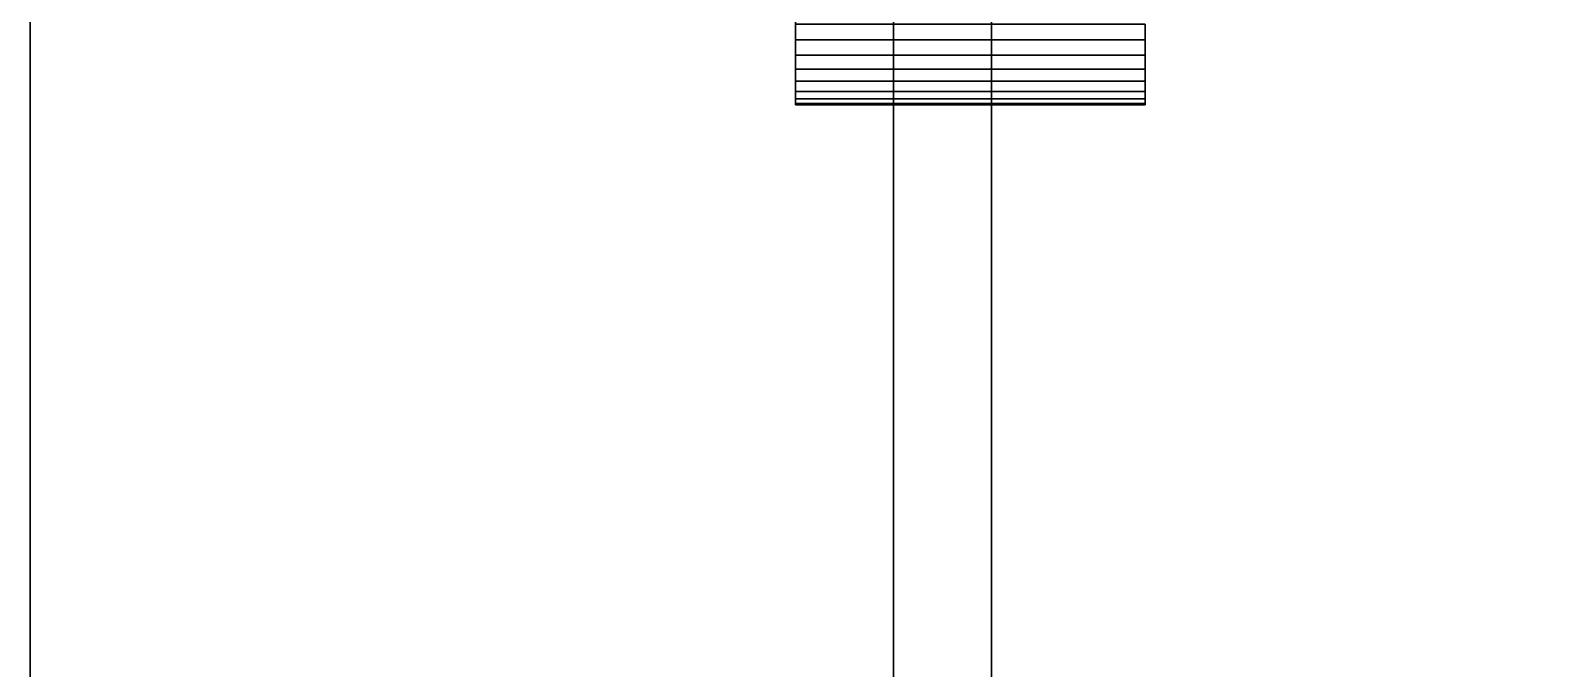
# Model space of a CAD drawing. Header units: metres. Extents: x 0 to 34.6, y -10.7 to 20.6.
# Drawn here: x 0 to 0.235, y 2.068 to 2.1674 of the extents above; entities that cross this region are included whole.
import ezdxf

# ---------------------------------------------------------------- set-up
doc = ezdxf.new("R2010")
doc.units = ezdxf.units.M
doc.header["$MEASUREMENT"] = 0
doc.layers.get('0').update_dxf_attribs({"linetype": 'CONTINUOUS'})
doc.layers.add('PYDXF', color=90, linetype='CONTINUOUS')

msp = doc.modelspace()

# ---------------------------------------------------------------- linework, layer by layer
for points in [[(0, 8.25), (0, 0.25), (0, 0.25), (0, 8.25)], [(0.13431, 2.19705, 2.5), (0.13431, 2.19705, 2.5), (0.13431, 0.65584, 2.5)], [(0.14954, 2.19705, 2.5), (0.13431, 2.19705, 2.5), (0.13431, 0.65584, 2.5), (0.14954, 0.65584, 2.5)], [(0.13431, 2.19705, 2.5), (0.14954, 2.19705, 2.5), (0.14954, 0.65584, 2.5), (0.13431, 0.65584, 2.5)], [(0.11907, 2.16348, 2.5), (0.11907, 2.1731, 2.5), (0.11907, 2.17991, 2.5)], [(0.11907, 2.16348, 2.5), (0.11907, 2.17991, 2.5), (0.11907, 2.1731, 2.5)], [(0.11907, 2.16348, 2.5), (0.11907, 2.1731, 2.5), (0.11907, 2.17991, 2.5)], [(0.11907, 2.16348, 2.5), (0.11907, 2.17991, 2.5), (0.11907, 2.1731, 2.5)], [(0.11907, 2.1731, 2.5), (0.11907, 2.16829, 2.5), (0.11907, 2.16348, 2.5)], [(0.11907, 2.16348, 2.5), (0.11907, 2.16829, 2.5), (0.11907, 2.1731, 2.5)], [(0.11907, 2.1731, 2.5), (0.11907, 2.16348, 2.5), (0.11907, 2.15668, 2.5)], [(0.11907, 2.1731, 2.5), (0.11907, 2.15668, 2.5), (0.11907, 2.16348, 2.5)], [(0.11907, 2.1731, 2.5), (0.11907, 2.16829, 2.5), (0.11907, 2.16348, 2.5)], [(0.11907, 2.16348, 2.5), (0.11907, 2.16829, 2.5), (0.11907, 2.1731, 2.5)], [(0.11907, 2.1731, 2.5), (0.11907, 2.16348, 2.5), (0.11907, 2.15668, 2.5)], [(0.11907, 2.1731, 2.5), (0.11907, 2.15668, 2.5), (0.11907, 2.16348, 2.5)], [(0.11907, 2.16829, 2.5), (0.11907, 2.16584, 2.5), (0.11907, 2.16348, 2.5)], [(0.11907, 2.16348, 2.5), (0.11907, 2.16584, 2.5), (0.11907, 2.16829, 2.5)], [(0.17345, 2.16584, 2.5), (0.17345, 2.16829, 2.5), (0.11907, 2.16829, 2.5), (0.11907, 2.16584, 2.5)], [(0.17345, 2.16829, 2.5), (0.17345, 2.16584, 2.5), (0.11907, 2.16584, 2.5), (0.11907, 2.16829, 2.5)], [(0.11907, 2.16829, 2.5), (0.11907, 2.16584, 2.5), (0.11907, 2.16348, 2.5)], [(0.11907, 2.16348, 2.5), (0.11907, 2.16584, 2.5), (0.11907, 2.16829, 2.5)], [(0.17345, 2.16584, 2.5), (0.17345, 2.16829, 2.5), (0.11907, 2.16829, 2.5), (0.11907, 2.16584, 2.5)], [(0.17345, 2.16829, 2.5), (0.17345, 2.16584, 2.5), (0.11907, 2.16584, 2.5), (0.11907, 2.16829, 2.5)], [(0.17345, 2.16829, 2.5), (0.17345, 2.16584, 2.5), (0.17345, 2.16348, 2.5)], [(0.17345, 2.16348, 2.5), (0.17345, 2.16584, 2.5), (0.17345, 2.16829, 2.5)], [(0.17345, 2.16829, 2.5), (0.17345, 2.16348, 2.5), (0.17345, 2.1594, 2.5)], [(0.17345, 2.1594, 2.5), (0.17345, 2.16348, 2.5), (0.17345, 2.16829, 2.5)], [(0.17345, 2.16829, 2.5), (0.17345, 2.1594, 2.5), (0.17345, 2.15572, 2.5)], [(0.17345, 2.15572, 2.5), (0.17345, 2.1594, 2.5), (0.17345, 2.16829, 2.5)], [(0.17345, 2.16829, 2.5), (0.17345, 2.15572, 2.5), (0.17345, 2.16829, 2.5)], [(0.17345, 2.16829, 2.5), (0.17345, 2.16584, 2.5), (0.17345, 2.16348, 2.5)], [(0.17345, 2.16348, 2.5), (0.17345, 2.16584, 2.5), (0.17345, 2.16829, 2.5)], [(0.17345, 2.16829, 2.5), (0.17345, 2.16348, 2.5), (0.17345, 2.1594, 2.5)], [(0.17345, 2.1594, 2.5), (0.17345, 2.16348, 2.5), (0.17345, 2.16829, 2.5)], [(0.17345, 2.16829, 2.5), (0.17345, 2.1594, 2.5), (0.17345, 2.15572, 2.5)], [(0.17345, 2.15572, 2.5), (0.17345, 2.1594, 2.5), (0.17345, 2.16829, 2.5)], [(0.17345, 2.16829, 2.5), (0.17345, 2.15572, 2.5), (0.17345, 2.16829, 2.5)], [(0.17345, 2.16584, 2.5), (0.17345, 2.16348, 2.5), (0.11907, 2.16348, 2.5), (0.11907, 2.16584, 2.5)], [(0.17345, 2.16348, 2.5), (0.17345, 2.16584, 2.5), (0.11907, 2.16584, 2.5), (0.11907, 2.16348, 2.5)], [(0.17345, 2.16584, 2.5), (0.17345, 2.16348, 2.5), (0.11907, 2.16348, 2.5), (0.11907, 2.16584, 2.5)], [(0.17345, 2.16348, 2.5), (0.17345, 2.16584, 2.5), (0.11907, 2.16584, 2.5), (0.11907, 2.16348, 2.5)], [(0.11907, 2.16348, 2.5), (0.11907, 2.16131, 2.5), (0.11907, 2.1594, 2.5)], [(0.11907, 2.1594, 2.5), (0.11907, 2.16131, 2.5), (0.11907, 2.16348, 2.5)], [(0.11907, 2.16348, 2.5), (0.11907, 2.1594, 2.5), (0.11907, 2.15668, 2.5)], [(0.11907, 2.15668, 2.5), (0.11907, 2.1594, 2.5), (0.11907, 2.16348, 2.5)], [(0.11907, 2.15668, 2.5), (0.11907, 2.15668, 2.5), (0.11907, 2.16348, 2.5)], [(0.17345, 2.16348, 2.5), (0.17345, 2.16131, 2.5), (0.11907, 2.16131, 2.5), (0.11907, 2.16348, 2.5)], [(0.17345, 2.16131, 2.5), (0.17345, 2.16348, 2.5), (0.11907, 2.16348, 2.5), (0.11907, 2.16131, 2.5)], [(0.11907, 2.16348, 2.5), (0.11907, 2.16131, 2.5), (0.11907, 2.1594, 2.5)], [(0.11907, 2.1594, 2.5), (0.11907, 2.16131, 2.5), (0.11907, 2.16348, 2.5)], [(0.11907, 2.16348, 2.5), (0.11907, 2.1594, 2.5), (0.11907, 2.15668, 2.5)], [(0.11907, 2.15668, 2.5), (0.11907, 2.1594, 2.5), (0.11907, 2.16348, 2.5)], [(0.11907, 2.15668, 2.5), (0.11907, 2.15668, 2.5), (0.11907, 2.16348, 2.5)], [(0.17345, 2.16348, 2.5), (0.17345, 2.16131, 2.5), (0.11907, 2.16131, 2.5), (0.11907, 2.16348, 2.5)], [(0.17345, 2.16131, 2.5), (0.17345, 2.16348, 2.5), (0.11907, 2.16348, 2.5), (0.11907, 2.16131, 2.5)], [(0.17345, 2.16348, 2.5), (0.17345, 2.16131, 2.5), (0.17345, 2.1594, 2.5)], [(0.17345, 2.1594, 2.5), (0.17345, 2.16131, 2.5), (0.17345, 2.16348, 2.5)], [(0.17345, 2.16348, 2.5), (0.17345, 2.16131, 2.5), (0.17345, 2.1594, 2.5)], [(0.17345, 2.1594, 2.5), (0.17345, 2.16131, 2.5), (0.17345, 2.16348, 2.5)], [(0.17345, 2.16131, 2.5), (0.17345, 2.1594, 2.5), (0.11907, 2.1594, 2.5), (0.11907, 2.16131, 2.5)], [(0.17345, 2.1594, 2.5), (0.17345, 2.16131, 2.5), (0.11907, 2.16131, 2.5), (0.11907, 2.1594, 2.5)], [(0.17345, 2.16131, 2.5), (0.17345, 2.1594, 2.5), (0.11907, 2.1594, 2.5), (0.11907, 2.16131, 2.5)], [(0.17345, 2.1594, 2.5), (0.17345, 2.16131, 2.5), (0.11907, 2.16131, 2.5), (0.11907, 2.1594, 2.5)], [(0.11907, 2.1594, 2.5), (0.11907, 2.15784, 2.5), (0.11907, 2.15668, 2.5)], [(0.11907, 2.15668, 2.5), (0.11907, 2.15784, 2.5), (0.11907, 2.1594, 2.5)], [(0.17345, 2.1594, 2.5), (0.17345, 2.15784, 2.5), (0.11907, 2.15784, 2.5), (0.11907, 2.1594, 2.5)], [(0.17345, 2.15784, 2.5), (0.17345, 2.1594, 2.5), (0.11907, 2.1594, 2.5), (0.11907, 2.15784, 2.5)], [(0.11907, 2.1594, 2.5), (0.11907, 2.15784, 2.5), (0.11907, 2.15668, 2.5)], [(0.11907, 2.15668, 2.5), (0.11907, 2.15784, 2.5), (0.11907, 2.1594, 2.5)], [(0.17345, 2.1594, 2.5), (0.17345, 2.15784, 2.5), (0.11907, 2.15784, 2.5), (0.11907, 2.1594, 2.5)], [(0.17345, 2.15784, 2.5), (0.17345, 2.1594, 2.5), (0.11907, 2.1594, 2.5), (0.11907, 2.15784, 2.5)], [(0.17345, 2.15668, 2.5), (0.17345, 2.15784, 2.5), (0.11907, 2.15784, 2.5), (0.11907, 2.15668, 2.5)], [(0.17345, 2.15784, 2.5), (0.17345, 2.15668, 2.5), (0.11907, 2.15668, 2.5), (0.11907, 2.15784, 2.5)], [(0.17345, 2.15668, 2.5), (0.17345, 2.15784, 2.5), (0.11907, 2.15784, 2.5), (0.11907, 2.15668, 2.5)], [(0.17345, 2.15784, 2.5), (0.17345, 2.15668, 2.5), (0.11907, 2.15668, 2.5), (0.11907, 2.15784, 2.5)], [(0.17345, 2.1594, 2.5), (0.17345, 2.15784, 2.5), (0.17345, 2.15668, 2.5)], [(0.17345, 2.15668, 2.5), (0.17345, 2.15784, 2.5), (0.17345, 2.1594, 2.5)], [(0.17345, 2.1594, 2.5), (0.17345, 2.15668, 2.5), (0.17345, 2.15572, 2.5)], [(0.17345, 2.15572, 2.5), (0.17345, 2.15668, 2.5), (0.17345, 2.1594, 2.5)], [(0.17345, 2.1594, 2.5), (0.17345, 2.15784, 2.5), (0.17345, 2.15668, 2.5)], [(0.17345, 2.15668, 2.5), (0.17345, 2.15784, 2.5), (0.17345, 2.1594, 2.5)], [(0.17345, 2.1594, 2.5), (0.17345, 2.15668, 2.5), (0.17345, 2.15572, 2.5)], [(0.17345, 2.15572, 2.5), (0.17345, 2.15668, 2.5), (0.17345, 2.1594, 2.5)], [(0.11907, 2.15668, 2.5), (0.11907, 2.15596, 2.5), (0.11907, 2.15572, 2.5)], [(0.11907, 2.15572, 2.5), (0.11907, 2.15596, 2.5), (0.11907, 2.15668, 2.5)], [(0.11907, 2.15668, 2.5), (0.11907, 2.15572, 2.5), (0.11907, 2.15668, 2.5)], [(0.17345, 2.15596, 2.5), (0.17345, 2.15668, 2.5), (0.11907, 2.15668, 2.5), (0.11907, 2.15596, 2.5)], [(0.17345, 2.15668, 2.5), (0.17345, 2.15596, 2.5), (0.11907, 2.15596, 2.5), (0.11907, 2.15668, 2.5)], [(0.11907, 2.15668, 2.5), (0.11907, 2.15596, 2.5), (0.11907, 2.15572, 2.5)], [(0.11907, 2.15572, 2.5), (0.11907, 2.15596, 2.5), (0.11907, 2.15668, 2.5)], [(0.11907, 2.15668, 2.5), (0.11907, 2.15572, 2.5), (0.11907, 2.15668, 2.5)], [(0.17345, 2.15596, 2.5), (0.17345, 2.15668, 2.5), (0.11907, 2.15668, 2.5), (0.11907, 2.15596, 2.5)], [(0.17345, 2.15668, 2.5), (0.17345, 2.15596, 2.5), (0.11907, 2.15596, 2.5), (0.11907, 2.15668, 2.5)], [(0.17345, 2.15572, 2.5), (0.17345, 2.15596, 2.5), (0.11907, 2.15596, 2.5), (0.11907, 2.15572, 2.5)], [(0.17345, 2.15596, 2.5), (0.17345, 2.15572, 2.5), (0.11907, 2.15572, 2.5), (0.11907, 2.15596, 2.5)], [(0.17345, 2.15572, 2.5), (0.17345, 2.15596, 2.5), (0.11907, 2.15596, 2.5), (0.11907, 2.15572, 2.5)], [(0.17345, 2.15596, 2.5), (0.17345, 2.15572, 2.5), (0.11907, 2.15572, 2.5), (0.11907, 2.15596, 2.5)], [(0.17345, 2.15668, 2.5), (0.17345, 2.15596, 2.5), (0.17345, 2.15572, 2.5)], [(0.17345, 2.15572, 2.5), (0.17345, 2.15596, 2.5), (0.17345, 2.15668, 2.5)], [(0.17345, 2.15668, 2.5), (0.17345, 2.15596, 2.5), (0.17345, 2.15572, 2.5)], [(0.17345, 2.15572, 2.5), (0.17345, 2.15596, 2.5), (0.17345, 2.15668, 2.5)]]:
    msp.add_3dface(points)
at = {"layer": 'PYDXF', "linetype": 'Continuous'}
msp.add_lwpolyline([(0, 8.5), (30, 8.5), (30, 0), (0, 0)], close=True, dxfattribs=at)

doc.saveas('drawing.dxf')
